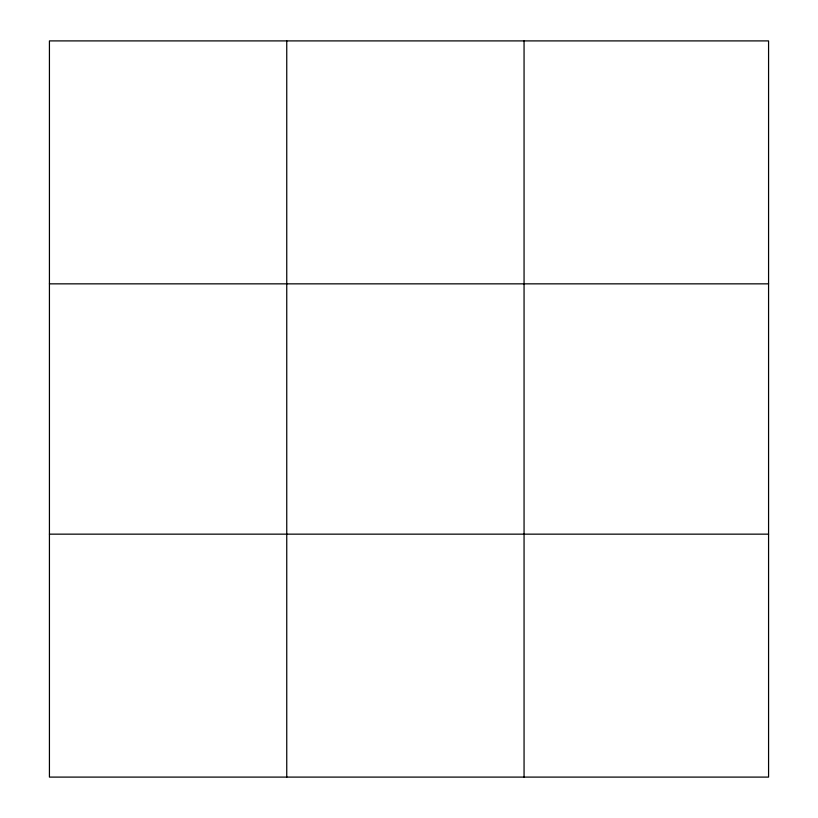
<?xml version="1.0" encoding="UTF-8"?>
<svg xmlns="http://www.w3.org/2000/svg" width="818" height="818" viewBox="0 0 818 818"><rect width="100%" height="100%" fill="white"/><g stroke="black" fill="none" stroke-linecap="round" stroke-linejoin="round"><path stroke-width="1.23" d="M286.75 40.9L286.75 777.1M524.062 40.9L524.062 777.1M768.572 283.846L768.572 40.9L49.428 40.9L49.428 777.1L768.572 777.1L768.572 283.846L49.428 283.846M49.428 534.154L768.572 534.154"/></g></svg>
